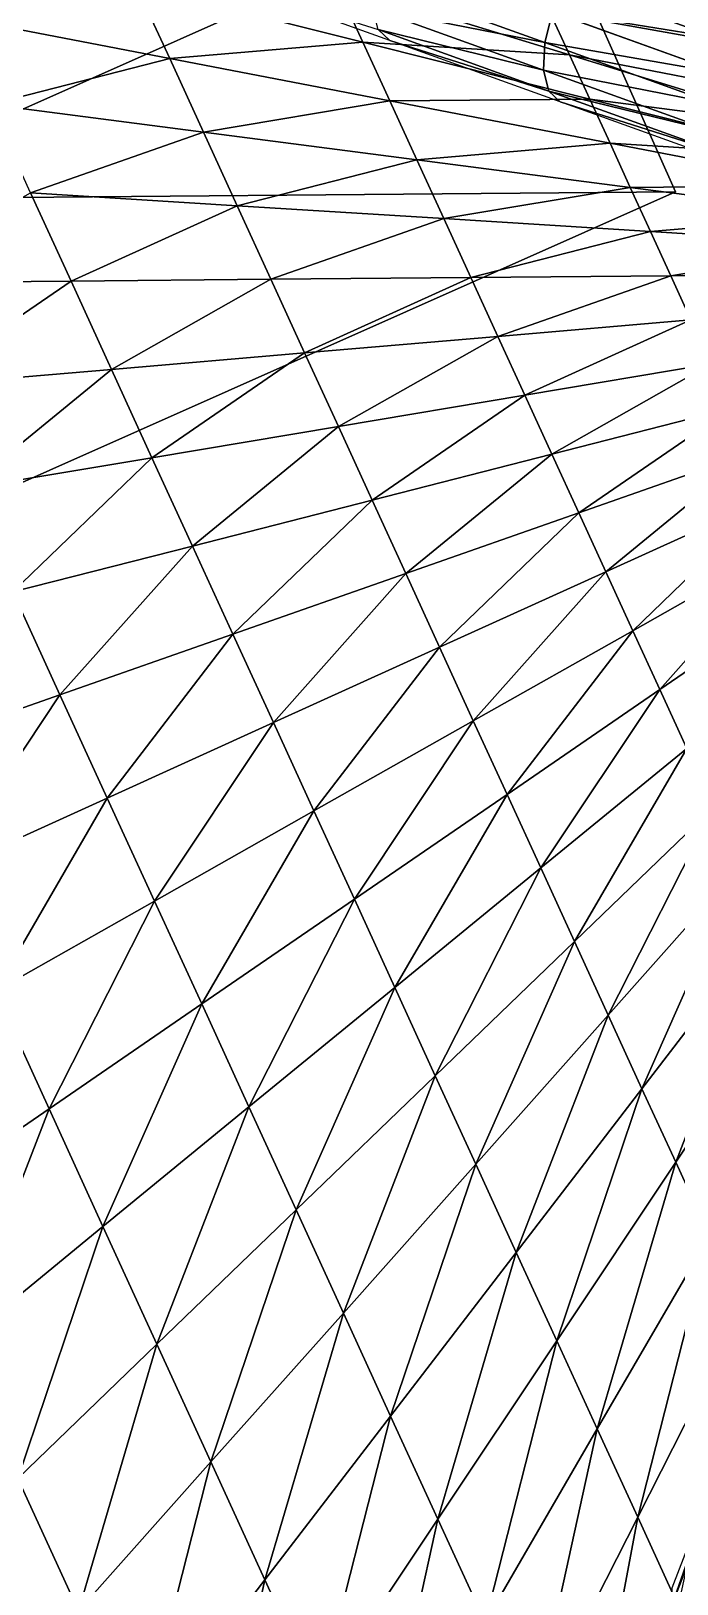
# Model space of a CAD drawing. Header units: metres. Extents: x -32.6 to 43.8, y -33.1 to 27.7.
# Drawn here: x -3.348 to -2.401, y -0.492 to 1.786 of the extents above; entities that cross this region are included whole.
import ezdxf

# ---------------------------------------------------------------- set-up
doc = ezdxf.new("R2010")
doc.units = ezdxf.units.M
for name, color, linetype in [('HREBENACE', 1, 'CONTINUOUS'), ('KOMINY', 3, 'CONTINUOUS'), ('STRECHA_SEVER', 7, 'CONTINUOUS'), ('STRECHA_ZAPAD', 2, 'CONTINUOUS')]:
    doc.layers.add(name, color=color, linetype=linetype)

msp = doc.modelspace()

# ---------------------------------------------------------------- linework, layer by layer
at = {"layer": 'HREBENACE'}
for points in [[(-3.0718, 1.8622, 10.7861), (-2.8385, 1.788, 10.9647), (-2.8217, 1.7722, 10.924)], [(-2.8465, 1.8185, 10.9993), (-2.8446, 1.8592, 11.0224), (-2.5945, 1.7691, 11.1602)], [(-2.8446, 1.8592, 11.0224), (-2.5829, 1.8138, 11.1683), (-2.5945, 1.7691, 11.1602)], [(-2.5829, 1.8138, 11.1683), (-2.5634, 1.8556, 11.1602), (-2.3133, 1.7655, 11.2981)], [(-2.5634, 1.8556, 11.1602), (-2.2888, 1.7981, 11.275), (-2.3133, 1.7655, 11.2981)], [(-2.8385, 1.788, 10.9647), (-2.8465, 1.8185, 10.9993), (-2.5964, 1.7285, 11.1371)], [(-2.8465, 1.8185, 10.9993), (-2.5945, 1.7691, 11.1602), (-2.5964, 1.7285, 11.1371)], [(-2.5945, 1.7691, 11.1602), (-2.5829, 1.8138, 11.1683), (-2.3328, 1.7237, 11.3062)], [(-2.5829, 1.8138, 11.1683), (-2.3133, 1.7655, 11.2981), (-2.3328, 1.7237, 11.3062)], [(-2.8217, 1.7722, 10.924), (-2.8385, 1.788, 10.9647), (-2.5884, 1.6979, 11.1026)], [(-2.8385, 1.788, 10.9647), (-2.5964, 1.7285, 11.1371), (-2.5884, 1.6979, 11.1026)], [(-2.8217, 1.7722, 10.924), (-2.5884, 1.6979, 11.1026), (-2.5716, 1.6822, 11.0618)], [(-2.5964, 1.7285, 11.1371), (-2.5945, 1.7691, 11.1602), (-2.3444, 1.6791, 11.2981)], [(-2.5945, 1.7691, 11.1602), (-2.3328, 1.7237, 11.3062), (-2.3444, 1.6791, 11.2981)], [(-2.5884, 1.6979, 11.1026), (-2.5964, 1.7285, 11.1371), (-2.3463, 1.6384, 11.275)], [(-2.5964, 1.7285, 11.1371), (-2.3444, 1.6791, 11.2981), (-2.3463, 1.6384, 11.275)], [(-2.5716, 1.6822, 11.0618), (-2.5884, 1.6979, 11.1026), (-2.3382, 1.6079, 11.2404)], [(-2.5884, 1.6979, 11.1026), (-2.3463, 1.6384, 11.275), (-2.3382, 1.6079, 11.2404)], [(-2.5716, 1.6822, 11.0618), (-2.3382, 1.6079, 11.2404), (-2.3214, 1.5921, 11.1997)], [(-2.407, -0.5206, 10.5512), (-2.4078, -0.4975, 10.5104), (-2.3121, -0.2505, 10.6483)], [(-2.407, -0.5206, 10.5512), (-2.3121, -0.2505, 10.6483), (-2.3113, -0.2736, 10.689)], [(-2.3892, -0.5467, 10.5857), (-2.407, -0.5206, 10.5512), (-2.3113, -0.2736, 10.689)]]:
    msp.add_3dface(points, dxfattribs=at)
at = {"layer": 'KOMINY'}
for points in [[(-2.606, 2.007, 10.4793), (-3.6566, 1.5394, 10.4793), (-3.6566, 1.5394, 12.1432)], [(-2.606, 2.007, 10.4793), (-3.6566, 1.5394, 12.1432), (-2.606, 2.007, 12.1432)], [(-3.6566, 1.5394, 12.1432), (-2.4027, 1.5502, 12.1432), (-2.606, 2.007, 12.1432)], [(-2.4027, 1.5502, 10.4793), (-2.606, 2.007, 10.4793), (-2.606, 2.007, 12.1432)], [(-2.4027, 1.5502, 10.4793), (-2.606, 2.007, 12.1432), (-2.4027, 1.5502, 12.1432)], [(-3.6566, 1.5394, 12.1432), (-3.4533, 1.0826, 12.1432), (-2.4027, 1.5502, 12.1432)], [(-3.4533, 1.0826, 10.4793), (-2.4027, 1.5502, 10.4793), (-2.4027, 1.5502, 12.1432)], [(-3.4533, 1.0826, 10.4793), (-2.4027, 1.5502, 12.1432), (-3.4533, 1.0826, 12.1432)]]:
    msp.add_3dface(points, dxfattribs=at)
at = {"layer": 'STRECHA_SEVER'}
for points in [[(-2.5878, 1.8155, 10.9805), (-2.4509, 1.8772, 10.9805), (-2.1203, 1.7403, 11.1747)], [(-2.4509, 1.8772, 10.9805), (-2.0053, 1.792, 11.1747), (-2.1203, 1.7403, 11.1747)], [(-2.5878, 1.8155, 10.9805), (-2.1203, 1.7403, 11.1747), (-2.2353, 1.6886, 11.1747)]]:
    msp.add_3dface(points, dxfattribs=at)
at = {"layer": 'STRECHA_ZAPAD'}
for points in [[(-3.4671, 1.8076, 10.3978), (-3.1938, 1.8534, 10.592), (-3.1443, 1.7455, 10.592)], [(-3.1938, 1.8534, 10.592), (-2.9007, 1.8561, 10.7863), (-2.8611, 1.7697, 10.7863)], [(-3.1443, 1.7455, 10.592), (-3.1938, 1.8534, 10.592), (-2.8611, 1.7697, 10.7863)], [(-2.8611, 1.7697, 10.7863), (-2.9007, 1.8561, 10.7863), (-2.5581, 1.7508, 10.9805)], [(-2.9007, 1.8561, 10.7863), (-2.5878, 1.8155, 10.9805), (-2.5581, 1.7508, 10.9805)], [(-3.4077, 1.6781, 10.3978), (-3.4671, 1.8076, 10.3978), (-3.1443, 1.7455, 10.592)], [(-2.5581, 1.7508, 10.9805), (-2.5878, 1.8155, 10.9805), (-2.2353, 1.6886, 11.1747)], [(-3.1443, 1.7455, 10.592), (-2.8611, 1.7697, 10.7863), (-2.8215, 1.6834, 10.7863)], [(-2.8215, 1.6834, 10.7863), (-2.8611, 1.7697, 10.7863), (-2.5284, 1.686, 10.9805)], [(-2.8611, 1.7697, 10.7863), (-2.5581, 1.7508, 10.9805), (-2.5284, 1.686, 10.9805)], [(-3.4077, 1.6781, 10.3978), (-3.1443, 1.7455, 10.592), (-3.0948, 1.6376, 10.592)], [(-3.0948, 1.6376, 10.592), (-3.1443, 1.7455, 10.592), (-2.8215, 1.6834, 10.7863)], [(-2.5284, 1.686, 10.9805), (-2.5581, 1.7508, 10.9805), (-2.2155, 1.6455, 11.1747)], [(-2.5581, 1.7508, 10.9805), (-2.2353, 1.6886, 11.1747), (-2.2155, 1.6455, 11.1747)], [(-2.8215, 1.6834, 10.7863), (-2.5284, 1.686, 10.9805), (-2.4987, 1.6213, 10.9805)], [(-2.4987, 1.6213, 10.9805), (-2.5284, 1.686, 10.9805), (-2.1958, 1.6023, 11.1747)], [(-2.5284, 1.686, 10.9805), (-2.2155, 1.6455, 11.1747), (-2.1958, 1.6023, 11.1747)], [(-3.3484, 1.5486, 10.3978), (-3.4077, 1.6781, 10.3978), (-3.0948, 1.6376, 10.592)], [(-3.0948, 1.6376, 10.592), (-2.8215, 1.6834, 10.7863), (-2.782, 1.597, 10.7863)], [(-2.782, 1.597, 10.7863), (-2.8215, 1.6834, 10.7863), (-2.4987, 1.6213, 10.9805)], [(-3.3484, 1.5486, 10.3978), (-3.0948, 1.6376, 10.592), (-3.0454, 1.5296, 10.592)], [(-3.0454, 1.5296, 10.592), (-3.0948, 1.6376, 10.592), (-2.782, 1.597, 10.7863)], [(-2.782, 1.597, 10.7863), (-2.4987, 1.6213, 10.9805), (-2.4691, 1.5565, 10.9805)], [(-2.4691, 1.5565, 10.9805), (-2.4987, 1.6213, 10.9805), (-2.176, 1.5591, 11.1747)], [(-2.4987, 1.6213, 10.9805), (-2.1958, 1.6023, 11.1747), (-2.176, 1.5591, 11.1747)], [(-3.0454, 1.5296, 10.592), (-2.782, 1.597, 10.7863), (-2.7424, 1.5107, 10.7863)], [(-2.7424, 1.5107, 10.7863), (-2.782, 1.597, 10.7863), (-2.4691, 1.5565, 10.9805)], [(-2.7424, 1.5107, 10.7863), (-2.4691, 1.5565, 10.9805), (-2.4394, 1.4917, 10.9805)], [(-2.4691, 1.5565, 10.9805), (-2.176, 1.5591, 11.1747), (-2.1562, 1.516, 11.1747)], [(-2.4394, 1.4917, 10.9805), (-2.4691, 1.5565, 10.9805), (-2.1562, 1.516, 11.1747)], [(-3.5821, 1.4164, 10.2035), (-3.3484, 1.5486, 10.3978), (-3.289, 1.4191, 10.3978)], [(-3.289, 1.4191, 10.3978), (-3.3484, 1.5486, 10.3978), (-3.0454, 1.5296, 10.592)], [(-3.289, 1.4191, 10.3978), (-3.0454, 1.5296, 10.592), (-2.9959, 1.4217, 10.592)], [(-2.9959, 1.4217, 10.592), (-3.0454, 1.5296, 10.592), (-2.7424, 1.5107, 10.7863)], [(-2.9959, 1.4217, 10.592), (-2.7424, 1.5107, 10.7863), (-2.7028, 1.4243, 10.7863)], [(-2.7028, 1.4243, 10.7863), (-2.7424, 1.5107, 10.7863), (-2.4394, 1.4917, 10.9805)], [(-2.4394, 1.4917, 10.9805), (-2.1562, 1.516, 11.1747), (-2.1364, 1.4728, 11.1747)], [(-2.7028, 1.4243, 10.7863), (-2.4394, 1.4917, 10.9805), (-2.4097, 1.427, 10.9805)], [(-2.4097, 1.427, 10.9805), (-2.4394, 1.4917, 10.9805), (-2.1364, 1.4728, 11.1747)], [(-2.4097, 1.427, 10.9805), (-2.1364, 1.4728, 11.1747), (-2.1166, 1.4296, 11.1747)], [(-3.5129, 1.2653, 10.2035), (-3.5821, 1.4164, 10.2035), (-3.289, 1.4191, 10.3978)], [(-3.5129, 1.2653, 10.2035), (-3.289, 1.4191, 10.3978), (-3.2297, 1.2896, 10.3978)], [(-3.2297, 1.2896, 10.3978), (-3.289, 1.4191, 10.3978), (-2.9959, 1.4217, 10.592)], [(-3.2297, 1.2896, 10.3978), (-2.9959, 1.4217, 10.592), (-2.9465, 1.3138, 10.592)], [(-2.9465, 1.3138, 10.592), (-2.9959, 1.4217, 10.592), (-2.7028, 1.4243, 10.7863)], [(-2.9465, 1.3138, 10.592), (-2.7028, 1.4243, 10.7863), (-2.6633, 1.338, 10.7863)], [(-2.6633, 1.338, 10.7863), (-2.7028, 1.4243, 10.7863), (-2.4097, 1.427, 10.9805)], [(-2.6633, 1.338, 10.7863), (-2.4097, 1.427, 10.9805), (-2.38, 1.3622, 10.9805)], [(-2.38, 1.3622, 10.9805), (-2.4097, 1.427, 10.9805), (-2.1166, 1.4296, 11.1747)], [(-2.6237, 1.2517, 10.7863), (-2.6633, 1.338, 10.7863), (-2.38, 1.3622, 10.9805)], [(-2.6237, 1.2517, 10.7863), (-2.38, 1.3622, 10.9805), (-2.3504, 1.2975, 10.9805)], [(-2.897, 1.2059, 10.592), (-2.9465, 1.3138, 10.592), (-2.6633, 1.338, 10.7863)], [(-2.897, 1.2059, 10.592), (-2.6633, 1.338, 10.7863), (-2.6237, 1.2517, 10.7863)], [(-3.1703, 1.1601, 10.3978), (-3.2297, 1.2896, 10.3978), (-2.9465, 1.3138, 10.592)], [(-3.1703, 1.1601, 10.3978), (-2.9465, 1.3138, 10.592), (-2.897, 1.2059, 10.592)], [(-3.4436, 1.1142, 10.2035), (-3.5129, 1.2653, 10.2035), (-3.2297, 1.2896, 10.3978)], [(-3.4436, 1.1142, 10.2035), (-3.2297, 1.2896, 10.3978), (-3.1703, 1.1601, 10.3978)], [(-2.5841, 1.1653, 10.7863), (-2.6237, 1.2517, 10.7863), (-2.3504, 1.2975, 10.9805)], [(-2.5841, 1.1653, 10.7863), (-2.3504, 1.2975, 10.9805), (-2.3207, 1.2327, 10.9805)], [(-2.8475, 1.0979, 10.592), (-2.897, 1.2059, 10.592), (-2.6237, 1.2517, 10.7863)], [(-2.8475, 1.0979, 10.592), (-2.6237, 1.2517, 10.7863), (-2.5841, 1.1653, 10.7863)], [(-2.5446, 1.079, 10.7863), (-2.5841, 1.1653, 10.7863), (-2.3207, 1.2327, 10.9805)], [(-2.5446, 1.079, 10.7863), (-2.3207, 1.2327, 10.9805), (-2.291, 1.168, 10.9805)], [(-3.111, 1.0305, 10.3978), (-3.1703, 1.1601, 10.3978), (-2.897, 1.2059, 10.592)], [(-3.111, 1.0305, 10.3978), (-2.897, 1.2059, 10.592), (-2.8475, 1.0979, 10.592)], [(-2.7981, 0.99, 10.592), (-2.8475, 1.0979, 10.592), (-2.5841, 1.1653, 10.7863)], [(-2.7981, 0.99, 10.592), (-2.5841, 1.1653, 10.7863), (-2.5446, 1.079, 10.7863)], [(-2.505, 0.9926, 10.7863), (-2.5446, 1.079, 10.7863), (-2.291, 1.168, 10.9805)], [(-2.505, 0.9926, 10.7863), (-2.291, 1.168, 10.9805), (-2.2613, 1.1032, 10.9805)], [(-3.3744, 0.9631, 10.2035), (-3.4436, 1.1142, 10.2035), (-3.1703, 1.1601, 10.3978)], [(-3.3744, 0.9631, 10.2035), (-3.1703, 1.1601, 10.3978), (-3.111, 1.0305, 10.3978)], [(-3.0516, 0.901, 10.3978), (-3.111, 1.0305, 10.3978), (-2.8475, 1.0979, 10.592)], [(-3.0516, 0.901, 10.3978), (-2.8475, 1.0979, 10.592), (-2.7981, 0.99, 10.592)], [(-2.4654, 0.9063, 10.7863), (-2.505, 0.9926, 10.7863), (-2.2613, 1.1032, 10.9805)], [(-2.4654, 0.9063, 10.7863), (-2.2613, 1.1032, 10.9805), (-2.2317, 1.0384, 10.9805)], [(-2.7486, 0.8821, 10.592), (-2.7981, 0.99, 10.592), (-2.5446, 1.079, 10.7863)], [(-2.7486, 0.8821, 10.592), (-2.5446, 1.079, 10.7863), (-2.505, 0.9926, 10.7863)], [(-3.3052, 0.812, 10.2035), (-3.3744, 0.9631, 10.2035), (-3.111, 1.0305, 10.3978)], [(-3.3052, 0.812, 10.2035), (-3.111, 1.0305, 10.3978), (-3.0516, 0.901, 10.3978)], [(-2.4259, 0.82, 10.7863), (-2.4654, 0.9063, 10.7863), (-2.2317, 1.0384, 10.9805)], [(-2.4259, 0.82, 10.7863), (-2.2317, 1.0384, 10.9805), (-2.202, 0.9737, 10.9805)], [(-2.9923, 0.7715, 10.3978), (-3.0516, 0.901, 10.3978), (-2.7981, 0.99, 10.592)], [(-2.9923, 0.7715, 10.3978), (-2.7981, 0.99, 10.592), (-2.7486, 0.8821, 10.592)], [(-2.6992, 0.7741, 10.592), (-2.7486, 0.8821, 10.592), (-2.505, 0.9926, 10.7863)], [(-2.6992, 0.7741, 10.592), (-2.505, 0.9926, 10.7863), (-2.4654, 0.9063, 10.7863)], [(-3.5587, 0.7231, 10.0093), (-3.3744, 0.9631, 10.2035), (-3.3052, 0.812, 10.2035)], [(-2.3863, 0.7336, 10.7863), (-2.4259, 0.82, 10.7863), (-2.202, 0.9737, 10.9805)], [(-3.2359, 0.6609, 10.2035), (-3.3052, 0.812, 10.2035), (-3.0516, 0.901, 10.3978)], [(-3.2359, 0.6609, 10.2035), (-3.0516, 0.901, 10.3978), (-2.9923, 0.7715, 10.3978)], [(-2.6497, 0.6662, 10.592), (-2.6992, 0.7741, 10.592), (-2.4654, 0.9063, 10.7863)], [(-2.6497, 0.6662, 10.592), (-2.4654, 0.9063, 10.7863), (-2.4259, 0.82, 10.7863)], [(-2.9329, 0.642, 10.3978), (-2.9923, 0.7715, 10.3978), (-2.7486, 0.8821, 10.592)], [(-2.9329, 0.642, 10.3978), (-2.7486, 0.8821, 10.592), (-2.6992, 0.7741, 10.592)], [(-2.6003, 0.5583, 10.592), (-2.6497, 0.6662, 10.592), (-2.4259, 0.82, 10.7863)], [(-2.6003, 0.5583, 10.592), (-2.4259, 0.82, 10.7863), (-2.3863, 0.7336, 10.7863)], [(-3.4796, 0.5504, 10.0093), (-3.5587, 0.7231, 10.0093), (-3.3052, 0.812, 10.2035)], [(-3.4796, 0.5504, 10.0093), (-3.3052, 0.812, 10.2035), (-3.2359, 0.6609, 10.2035)], [(-3.1667, 0.5098, 10.2035), (-3.2359, 0.6609, 10.2035), (-2.9923, 0.7715, 10.3978)], [(-3.1667, 0.5098, 10.2035), (-2.9923, 0.7715, 10.3978), (-2.9329, 0.642, 10.3978)], [(-2.8736, 0.5125, 10.3978), (-2.9329, 0.642, 10.3978), (-2.6992, 0.7741, 10.592)], [(-2.8736, 0.5125, 10.3978), (-2.6992, 0.7741, 10.592), (-2.6497, 0.6662, 10.592)], [(-2.5508, 0.4504, 10.592), (-2.6003, 0.5583, 10.592), (-2.3863, 0.7336, 10.7863)], [(-2.5508, 0.4504, 10.592), (-2.3863, 0.7336, 10.7863), (-2.3467, 0.6473, 10.7863)], [(-3.4004, 0.3777, 10.0093), (-3.4796, 0.5504, 10.0093), (-3.2359, 0.6609, 10.2035)], [(-3.4004, 0.3777, 10.0093), (-3.2359, 0.6609, 10.2035), (-3.1667, 0.5098, 10.2035)], [(-2.8142, 0.383, 10.3978), (-2.8736, 0.5125, 10.3978), (-2.6497, 0.6662, 10.592)], [(-2.8142, 0.383, 10.3978), (-2.6497, 0.6662, 10.592), (-2.6003, 0.5583, 10.592)], [(-3.0974, 0.3588, 10.2035), (-3.1667, 0.5098, 10.2035), (-2.9329, 0.642, 10.3978)], [(-3.0974, 0.3588, 10.2035), (-2.9329, 0.642, 10.3978), (-2.8736, 0.5125, 10.3978)], [(-2.5013, 0.3424, 10.592), (-2.5508, 0.4504, 10.592), (-2.3467, 0.6473, 10.7863)], [(-2.5013, 0.3424, 10.592), (-2.3467, 0.6473, 10.7863), (-2.3072, 0.5609, 10.7863)], [(-2.7549, 0.2535, 10.3978), (-2.8142, 0.383, 10.3978), (-2.6003, 0.5583, 10.592)], [(-2.7549, 0.2535, 10.3978), (-2.6003, 0.5583, 10.592), (-2.5508, 0.4504, 10.592)], [(-2.4519, 0.2345, 10.592), (-2.5013, 0.3424, 10.592), (-2.3072, 0.5609, 10.7863)], [(-2.4519, 0.2345, 10.592), (-2.3072, 0.5609, 10.7863), (-2.2676, 0.4746, 10.7863)], [(-3.3213, 0.205, 10.0093), (-3.4004, 0.3777, 10.0093), (-3.1667, 0.5098, 10.2035)], [(-3.3213, 0.205, 10.0093), (-3.1667, 0.5098, 10.2035), (-3.0974, 0.3588, 10.2035)], [(-3.0282, 0.2077, 10.2035), (-3.0974, 0.3588, 10.2035), (-2.8736, 0.5125, 10.3978)], [(-3.0282, 0.2077, 10.2035), (-2.8736, 0.5125, 10.3978), (-2.8142, 0.383, 10.3978)], [(-2.4024, 0.1266, 10.592), (-2.4519, 0.2345, 10.592), (-2.2676, 0.4746, 10.7863)], [(-2.4024, 0.1266, 10.592), (-2.2676, 0.4746, 10.7863), (-2.228, 0.3882, 10.7863)], [(-2.6955, 0.1239, 10.3978), (-2.7549, 0.2535, 10.3978), (-2.5508, 0.4504, 10.592)], [(-2.6955, 0.1239, 10.3978), (-2.5508, 0.4504, 10.592), (-2.5013, 0.3424, 10.592)], [(-2.353, 0.0187, 10.592), (-2.4024, 0.1266, 10.592), (-2.228, 0.3882, 10.7863)], [(-3.5451, 0.0513, 9.8151), (-3.4004, 0.3777, 10.0093), (-3.3213, 0.205, 10.0093)], [(-2.9589, 0.0566, 10.2035), (-3.0282, 0.2077, 10.2035), (-2.8142, 0.383, 10.3978)], [(-2.9589, 0.0566, 10.2035), (-2.8142, 0.383, 10.3978), (-2.7549, 0.2535, 10.3978)], [(-3.2422, 0.0323, 10.0093), (-3.3213, 0.205, 10.0093), (-3.0974, 0.3588, 10.2035)], [(-3.2422, 0.0323, 10.0093), (-3.0974, 0.3588, 10.2035), (-3.0282, 0.2077, 10.2035)], [(-2.6362, -0.0056, 10.3978), (-2.6955, 0.1239, 10.3978), (-2.5013, 0.3424, 10.592)], [(-2.6362, -0.0056, 10.3978), (-2.5013, 0.3424, 10.592), (-2.4519, 0.2345, 10.592)], [(-2.8897, -0.0945, 10.2035), (-2.9589, 0.0566, 10.2035), (-2.7549, 0.2535, 10.3978)], [(-2.8897, -0.0945, 10.2035), (-2.7549, 0.2535, 10.3978), (-2.6955, 0.1239, 10.3978)], [(-2.5768, -0.1351, 10.3978), (-2.6362, -0.0056, 10.3978), (-2.4519, 0.2345, 10.592)], [(-2.5768, -0.1351, 10.3978), (-2.4519, 0.2345, 10.592), (-2.4024, 0.1266, 10.592)], [(-3.4561, -0.143, 9.8151), (-3.5451, 0.0513, 9.8151), (-3.3213, 0.205, 10.0093)], [(-3.4561, -0.143, 9.8151), (-3.3213, 0.205, 10.0093), (-3.2422, 0.0323, 10.0093)], [(-3.163, -0.1404, 10.0093), (-3.2422, 0.0323, 10.0093), (-3.0282, 0.2077, 10.2035)], [(-3.163, -0.1404, 10.0093), (-3.0282, 0.2077, 10.2035), (-2.9589, 0.0566, 10.2035)], [(-2.8205, -0.2456, 10.2035), (-2.8897, -0.0945, 10.2035), (-2.6955, 0.1239, 10.3978)], [(-2.8205, -0.2456, 10.2035), (-2.6955, 0.1239, 10.3978), (-2.6362, -0.0056, 10.3978)], [(-2.5175, -0.2646, 10.3978), (-2.5768, -0.1351, 10.3978), (-2.4024, 0.1266, 10.592)], [(-2.5175, -0.2646, 10.3978), (-2.4024, 0.1266, 10.592), (-2.353, 0.0187, 10.592)], [(-3.0839, -0.313, 10.0093), (-3.163, -0.1404, 10.0093), (-2.9589, 0.0566, 10.2035)], [(-3.0839, -0.313, 10.0093), (-2.9589, 0.0566, 10.2035), (-2.8897, -0.0945, 10.2035)], [(-3.3671, -0.3373, 9.8151), (-3.4561, -0.143, 9.8151), (-3.2422, 0.0323, 10.0093)], [(-3.3671, -0.3373, 9.8151), (-3.2422, 0.0323, 10.0093), (-3.163, -0.1404, 10.0093)], [(-2.4581, -0.3941, 10.3978), (-2.5175, -0.2646, 10.3978), (-2.353, 0.0187, 10.592)], [(-2.4581, -0.3941, 10.3978), (-2.353, 0.0187, 10.592), (-2.3035, -0.0893, 10.592)], [(-2.7512, -0.3967, 10.2035), (-2.8205, -0.2456, 10.2035), (-2.6362, -0.0056, 10.3978)], [(-2.7512, -0.3967, 10.2035), (-2.6362, -0.0056, 10.3978), (-2.5768, -0.1351, 10.3978)], [(-2.3988, -0.5236, 10.3978), (-2.4581, -0.3941, 10.3978), (-2.3035, -0.0893, 10.592)], [(-3.0048, -0.4857, 10.0093), (-3.0839, -0.313, 10.0093), (-2.8897, -0.0945, 10.2035)], [(-3.0048, -0.4857, 10.0093), (-2.8897, -0.0945, 10.2035), (-2.8205, -0.2456, 10.2035)], [(-2.682, -0.5478, 10.2035), (-2.7512, -0.3967, 10.2035), (-2.5768, -0.1351, 10.3978)], [(-2.682, -0.5478, 10.2035), (-2.5768, -0.1351, 10.3978), (-2.5175, -0.2646, 10.3978)], [(-3.2781, -0.5315, 9.8151), (-3.3671, -0.3373, 9.8151), (-3.163, -0.1404, 10.0093)], [(-3.2781, -0.5315, 9.8151), (-3.163, -0.1404, 10.0093), (-3.0839, -0.313, 10.0093)], [(-2.9256, -0.6584, 10.0093), (-3.0048, -0.4857, 10.0093), (-2.8205, -0.2456, 10.2035)], [(-2.9256, -0.6584, 10.0093), (-2.8205, -0.2456, 10.2035), (-2.7512, -0.3967, 10.2035)], [(-2.6127, -0.6989, 10.2035), (-2.682, -0.5478, 10.2035), (-2.5175, -0.2646, 10.3978)], [(-2.6127, -0.6989, 10.2035), (-2.5175, -0.2646, 10.3978), (-2.4581, -0.3941, 10.3978)], [(-3.189, -0.7258, 9.8151), (-3.2781, -0.5315, 9.8151), (-3.0839, -0.313, 10.0093)], [(-3.189, -0.7258, 9.8151), (-3.0839, -0.313, 10.0093), (-3.0048, -0.4857, 10.0093)], [(-3.4723, -0.75, 9.6208), (-3.3671, -0.3373, 9.8151), (-3.2781, -0.5315, 9.8151)], [(-2.8465, -0.8311, 10.0093), (-2.9256, -0.6584, 10.0093), (-2.7512, -0.3967, 10.2035)], [(-2.8465, -0.8311, 10.0093), (-2.7512, -0.3967, 10.2035), (-2.682, -0.5478, 10.2035)], [(-2.5435, -0.85, 10.2035), (-2.6127, -0.6989, 10.2035), (-2.4581, -0.3941, 10.3978)], [(-2.5435, -0.85, 10.2035), (-2.4581, -0.3941, 10.3978), (-2.3988, -0.5236, 10.3978)], [(-3.1, -0.9201, 9.8151), (-3.189, -0.7258, 9.8151), (-3.0048, -0.4857, 10.0093)], [(-3.1, -0.9201, 9.8151), (-3.0048, -0.4857, 10.0093), (-2.9256, -0.6584, 10.0093)]]:
    msp.add_3dface(points, dxfattribs=at)

doc.saveas('drawing.dxf')
